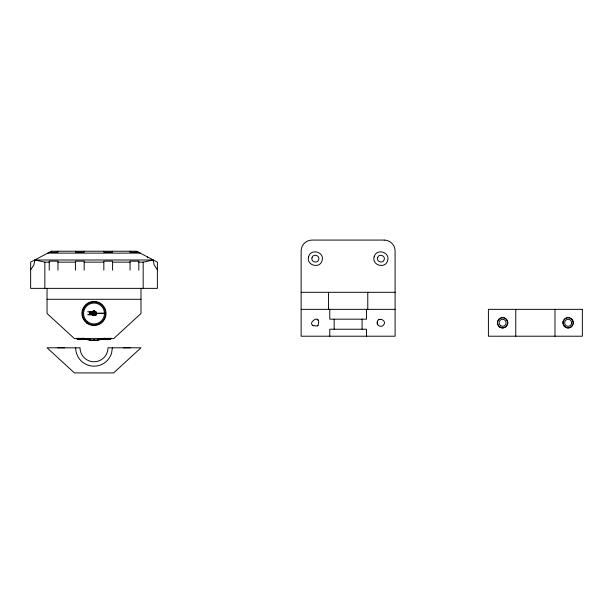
<?xml version="1.0" encoding="UTF-8"?>
<svg xmlns="http://www.w3.org/2000/svg" width="613" height="613" viewBox="0 0 613 613"><rect width="100%" height="100%" fill="white"/><g stroke="black" fill="none" stroke-linecap="round" stroke-linejoin="round"><path stroke-width="0.92" d="M98.272 339.211L98.226 340.215L89.674 340.215L89.713 339.211L89.674 340.215L98.226 340.215L104.769 338.23M112.363 347.839L111.581 353.126A18.352 18.352 0 0 1 75.744 349.594L75.66 347.839L47.04 347.793L74.403 372.926L113.627 372.926L140.99 347.793L107.98 347.809L107.972 348.651A13.984 13.984 0 0 1 93.843 361.777A13.984 13.984 0 0 1 80.035 348.314L80.042 347.786L75.66 347.839M157.38 269.797L154.162 264.9L153.081 259.996L34.949 259.996L33.868 264.9L30.65 269.797M89.521 339.211L89.674 340.215L89.751 339.211L89.674 340.215L85.513 339.211A27.309 27.309 0 0 1 83.1 338.299M94.77 315.251C100.601 307.45 85.161 312.975 94.594 315.327L96.065 313.235L95.797 313.787M89.605 339.211L89.674 340.215L89.805 339.211M377.179 322.775C377.34 316.032 387.952 320.407 383.317 325.319C381.048 327.871 376.175 325.388 377.309 321.848M93.084 311.32L94.816 311.32L93.513 313.235L94.387 313.235L93.253 315.22L94.655 315.212L94.302 312.975L93.95 315.335C94.479 307.688 93.268 318.53 94.126 311.143C93.437 313.412 94.525 314.584 91.942 312.622L95.957 312.622L93.659 312.914L95.827 312.285L92.073 312.293L93.843 313.657L92.264 311.986L95.636 311.986L93.72 313.09M94.011 340.215L94.042 339.211L93.873 340.215M89.674 340.215L89.904 339.211L85.513 339.211L83.138 338.23M104.739 313.32L96.126 313.419L95.758 314.461L89.759 314.484L89.613 313.756L96.065 313.787M95.528 314.745L96.126 313.051A2.184 2.184 0 0 0 92.509 311.596L91.981 312.301M92.111 312.301L92.509 311.596L95.406 311.619M95.337 314.461L94.931 315.189L92.969 315.182M95.49 314.461L95.866 313.787M91.781 313.028L96.126 313.051L94.226 315.404M94.364 313.105L93.536 313.09L94.816 311.32M318.009 325.327C322.407 310.837 302.117 326.369 317.266 325.894M94.977 315.067L92.931 315.074L94.226 313.235M92.931 315.074L94.233 313.304M93.858 315.419L95.536 313.787M98.164 339.456L110.34 339.456L111.428 338.361L102.846 338.361M93.705 315.182L96.126 313.051L91.766 313.235L104.739 313.235M93.72 313.028L94.249 312.921L95.276 314.867L92.632 314.875L94.364 313.381L93.521 313.304L94.379 313.304L93.253 315.22L95.827 313.235M92.632 314.875L94.333 313.442L93.567 313.442L93.421 311.205L94.479 311.205M317.258 325.901L318.017 325.319M93.536 313.09L95.406 311.718L92.494 311.718L94.126 313.634L91.896 313.68L96.003 313.68L93.712 312.868L95.957 312.622M95.406 311.718L93.567 313.021L94.302 312.975M91.406 314.745L95.521 313.235L92.594 314.469M93.827 313.603L94.295 313.504L92.371 314.622L95.528 314.622M92.808 315.097L95.666 313.235L93.314 314.469M92.371 314.622L94.333 313.442M49.224 252.372L57.959 252.219L57.959 251.223M95.636 311.986L93.613 312.967L95.827 312.285M90.226 314.737L91.889 313.963L88.762 314.737M91.038 314.745L92.042 314.3M378.987 319.657L379.853 319.296M95.276 314.867L94.134 312.837L95.743 314.339L92.165 314.339L94.157 313.442L92.004 314.025L95.904 314.017M92.165 314.339L94.034 313.442M94.065 312.814L93.659 312.914M92.433 313.028L95.758 312.009L93.881 311.603M138.806 262.142L143.174 262.142L153.081 259.996M93.988 311.12L92.808 311.373L94.594 311.143L93.858 311.052M92.379 311.726L87.659 311.733L91.797 312.868L95.758 312.009L92.509 311.596M92.709 313.028L95.942 312.339L89.69 312.278M92.785 313.772L95.268 313.235M92.004 314.025L94.249 313.557M96.126 313.051L87.659 314.737L92.379 314.745M91.896 313.68L94.18 313.603M93.138 315.266L96.302 315.243M138.523 252.219L130.063 252.219L130.063 251.223M47.814 253.115L140.216 253.115M34.949 259.996L44.849 262.142L49.224 262.142M57.959 262.142L75.445 262.142M84.18 262.142L103.842 262.142M112.585 262.142L130.063 262.142M301.144 292.301L395.101 292.301M47.04 299.29L140.99 299.29M301.144 309.343L395.101 309.343M93.628 313.304L93.421 311.205L93.605 313.504L92.77 311.496L95.122 311.496M91.942 312.622L93.981 313.672L91.866 312.975L96.034 312.967L93.85 312.814L96.003 313.68M93.743 313.373L94.05 313.664L91.85 313.327L96.049 313.32M84.119 338.361L76.472 338.361L77.56 339.456L89.736 339.456M102.394 339.211L97.751 339.211L98.226 340.215L97.842 339.211M57.745 347.793L64.733 347.793M123.297 347.793L130.285 347.793M93.712 312.868L96.034 312.967M91.85 313.327L94.126 313.634M93.942 313.565L92.77 311.496M377.279 323.702L377.669 324.584M91.866 312.975L94.05 313.664M90.226 311.733L91.889 312.507L90.824 311.733M89.513 311.733L91.797 312.868M93.781 312.837L95.743 314.339M91.406 311.733L92.042 312.17L91.613 311.733M92.073 312.293L93.896 313.672M317.258 319.657L318.009 320.231M312.914 325.319L313.664 325.894M92.264 311.986L93.758 313.626L92.494 311.718M98.226 340.215L98.049 339.211M94.249 312.921L94.655 315.212M571.638 322.553L571.645 322.898A3.494 3.494 0 0 1 566.297 325.748A3.494 3.494 0 0 1 566.504 319.695A3.494 3.494 0 0 1 571.645 322.898M554.987 309.343L554.987 336.215M515.763 309.343L515.763 336.215M367.777 292.301L367.777 309.343M366.474 309.343L366.474 319.174L329.771 319.174L329.771 309.343M366.474 336.215L366.474 329.227L329.771 329.227L329.771 336.215M362.091 319.174L362.091 329.227M334.154 319.174L334.154 329.227M328.553 292.301L328.553 309.343M147.541 256.97L147.541 257.774M143.174 262.142L143.174 288.363M140.99 288.363L140.99 313.488L113.666 338.621L74.441 338.621L47.04 313.488L47.04 288.363M138.806 270.187L138.806 261.184L130.063 261.184L130.063 270.187M112.585 251.223L112.585 252.219L103.842 252.219L103.842 251.223M112.585 270.187L112.585 261.184L103.842 261.184L103.842 270.187M110.34 338.361L110.34 339.456M84.18 251.223L84.18 252.219L75.445 252.219L75.445 251.223M84.18 270.187L84.18 261.184L75.445 261.184L75.445 270.187M77.56 338.361L77.56 339.456M57.959 270.187L57.959 261.184L49.224 261.184L49.224 270.187M44.849 262.142L44.849 288.363M96.126 313.419A2.184 2.184 0 0 1 92.509 314.875M89.827 314.691A4.368 4.368 0 0 1 89.582 313.235M308.592 256.839C305.941 265.429 320.109 269.222 322.101 260.456C324.752 251.874 310.592 248.073 308.592 256.839M311.971 257.744C310.645 262.042 317.726 263.935 318.729 259.552C320.055 255.261 312.967 253.361 311.971 257.744M374.145 256.839C371.493 265.429 385.654 269.222 387.654 260.456C390.305 251.874 376.137 248.073 374.145 256.839M497.587 321.541L497.488 322.04A3.824 2.812 -90 0 0 497.495 323.549L498.783 326.254L501.357 327.786A9.448 6.958 -90 0 0 503.373 327.878L506.077 326.591L507.71 323.518A3.824 2.812 90 0 0 507.702 322.009L506.415 319.296L503.84 317.764A9.448 6.958 -90 0 0 501.825 317.672L499.12 318.967L497.587 321.541M563.14 321.541L563.04 322.04A3.824 2.812 -90 0 0 563.048 323.549L564.335 326.254L566.91 327.786A9.448 6.958 -90 0 0 568.918 327.878L571.622 326.591L573.255 323.518A3.824 2.812 -90 0 0 573.255 322.009L571.96 319.296L569.385 317.764A9.448 6.958 -90 0 0 567.377 317.672L564.673 318.967L563.14 321.541M377.685 257.345C375.853 261.406 382.589 264.142 384.106 259.958C385.945 255.897 379.209 253.154 377.685 257.345M51.408 251.223L30.65 262.142L30.65 288.363L157.38 288.363L157.38 262.142L136.622 251.223L51.408 251.223M384.175 240.074L312.071 240.074A10.942 10.942 0 0 0 301.144 250.357L301.144 336.215L395.101 336.215L395.101 251.001A10.927 10.927 0 0 0 384.175 240.074M582.35 309.343L488.4 309.343L488.4 336.215L582.35 336.215L582.35 309.343M87.038 322.584A11.455 11.455 0 0 0 105.375 314.99A11.455 11.455 0 0 0 89.628 302.906A11.455 11.455 0 0 0 87.038 322.584M86.648 323.036A12.061 12.061 0 0 0 105.949 315.044A12.061 12.061 0 0 0 89.375 302.324A12.061 12.061 0 0 0 86.648 323.036M87.651 321.787A10.452 10.452 0 0 0 104.379 314.852A10.452 10.452 0 0 0 90.011 303.833A10.452 10.452 0 0 0 87.651 321.787M500.752 325.748A3.494 3.494 0 0 0 506.093 322.898A3.494 3.494 0 0 0 500.951 319.695A3.494 3.494 0 0 0 500.752 325.748M565.362 327.127A5.165 5.165 0 0 0 573.301 323.013A5.165 5.165 0 0 0 565.776 318.193A5.165 5.165 0 0 0 565.362 327.127M499.817 327.127A5.165 5.165 0 0 0 507.756 323.013A5.165 5.165 0 0 0 500.223 318.193A5.165 5.165 0 0 0 499.817 327.127"/></g></svg>
